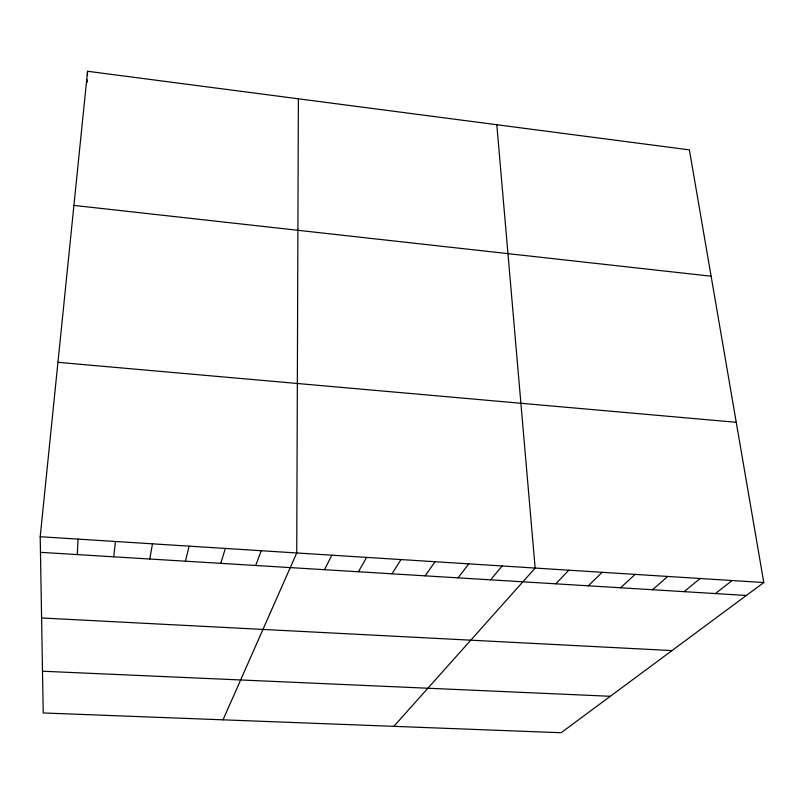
<?xml version="1.0" encoding="UTF-8"?>
<svg xmlns="http://www.w3.org/2000/svg" width="804" height="804" viewBox="0 0 804 804"><rect width="100%" height="100%" fill="white"/><g stroke="black" fill="none" stroke-linecap="round" stroke-linejoin="round"><path stroke-width="1.21" d="M298.374 98.802L296.736 552.961L223.03 719.821M87.164 82.32L87.254 79.867M87.435 74.953L87.566 71.265L689.39 149.876L763.8 582.538L561.122 732.735L43.215 712.957L40.2 536.72L87.566 71.265M77.274 554.589L78.038 539.112M113.706 556.81L115.464 541.484M149.755 559.021L152.489 543.836M185.422 561.192L189.131 546.147M220.738 563.353L225.371 548.449M255.682 565.493L261.24 550.72M324.504 569.694L331.861 555.192M358.403 571.765L366.614 557.393M391.96 573.815L401.015 559.564M425.175 575.845L435.064 561.725M458.069 577.855L468.772 563.855M490.631 579.845L502.128 565.976M393.849 726.344L535.152 568.066L496.802 124.72M555.765 583.825L568.83 570.197M588.327 585.814L602.156 572.307M620.567 587.784L635.15 574.398M652.486 589.734L667.802 576.458M684.083 591.664L700.123 578.508M715.369 593.573L732.122 580.538M42.501 671.219L610.306 696.284M41.587 617.974L671.973 650.587M40.471 552.338L746.353 595.462M40.2 536.72L763.8 582.538M57.948 362.323L736.243 422.301M73.918 205.402L711.118 276.214"/></g></svg>
